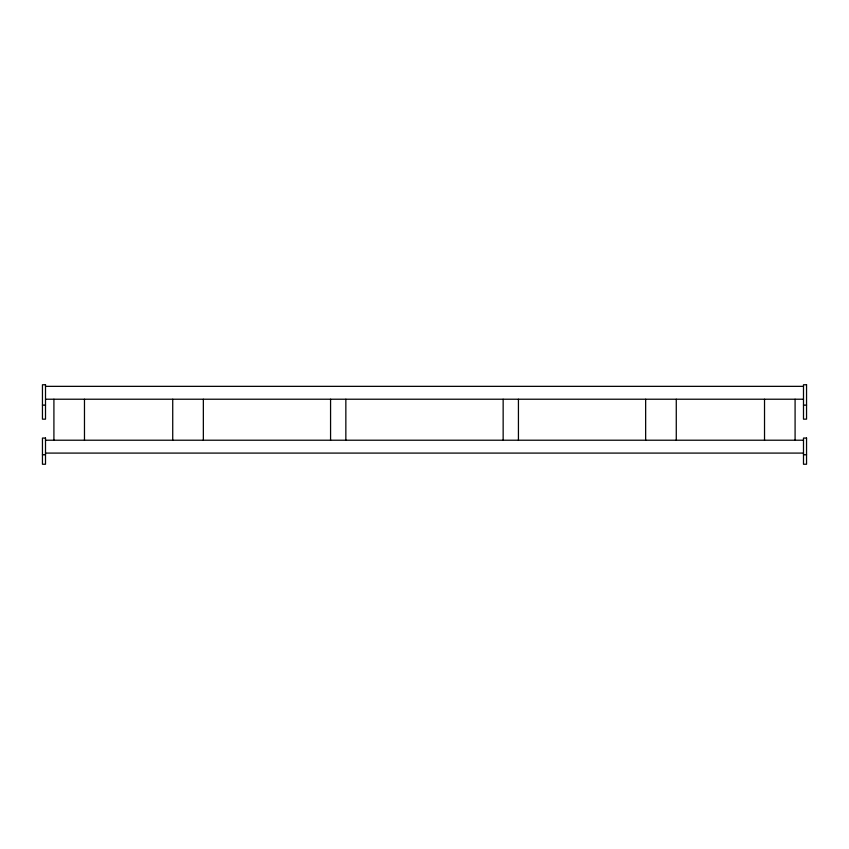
<?xml version="1.0" encoding="UTF-8"?>
<svg xmlns="http://www.w3.org/2000/svg" width="849" height="849" viewBox="0 0 849 849"><rect width="100%" height="100%" fill="white"/><g stroke="black" fill="none" stroke-linecap="round" stroke-linejoin="round"><path stroke-width="1.27" d="M45.506 386.348L803.494 386.348M45.506 399.221L803.494 399.221M42.45 405.111L45.506 405.111M803.494 405.111L806.55 405.111M45.506 440.217L803.494 440.217M45.506 453.09L803.494 453.09M42.45 454.777L45.506 454.777M803.494 454.777L806.55 454.777M795.089 399.221L795.089 440.217M764.524 399.221L764.524 440.217M676.271 399.221L676.271 440.217M645.654 399.221L645.654 440.217M518.431 399.221L518.431 440.217M503.149 399.221L503.149 440.217M345.851 399.221L345.851 440.217M330.569 399.221L330.569 440.217M203.346 399.221L203.346 440.217M172.729 399.221L172.729 440.217M84.475 399.221L84.475 440.217M53.911 399.221L53.911 440.217M45.506 384.756L42.45 384.756L42.45 419.162L45.506 419.162L45.506 384.756M806.55 384.756L803.494 384.756L803.494 419.162L806.55 419.141L806.55 384.756M45.506 438.052L42.45 438.052L42.45 464.244L45.506 464.244L45.506 438.052M806.55 438.052L803.494 438.052L803.494 464.244L806.55 464.244L806.55 438.052"/></g></svg>
